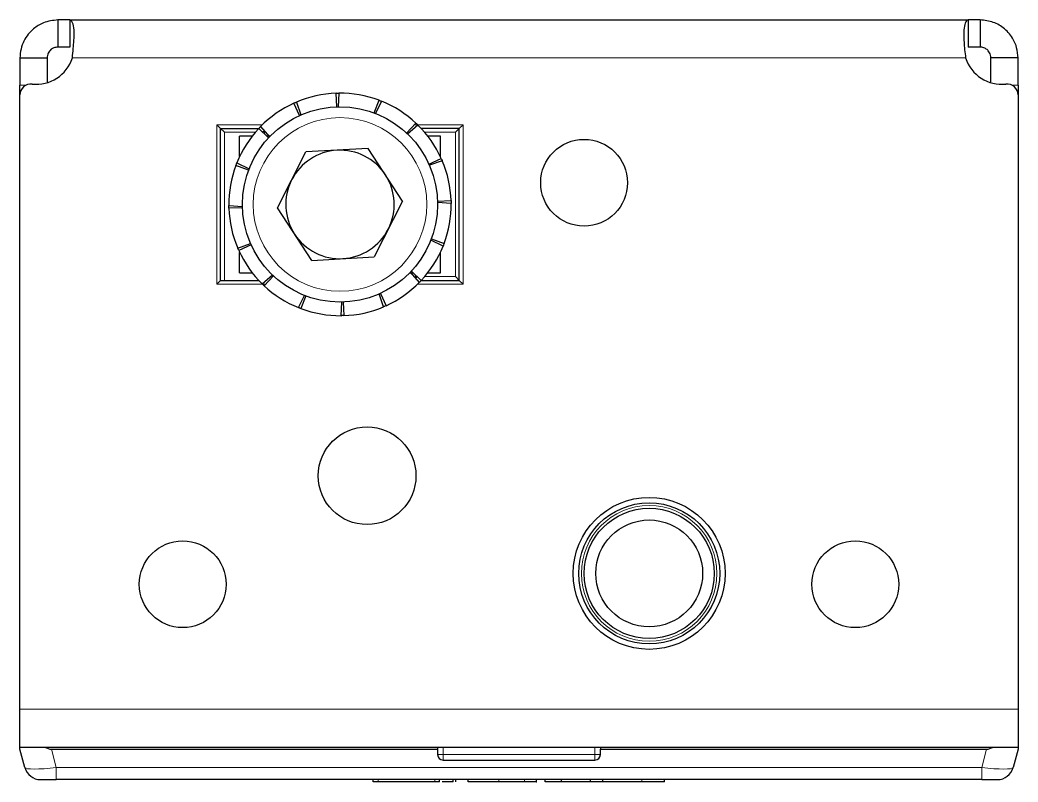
# Model space of a CAD drawing. Header units: millimetres. Extents: x 0 to 3578, y -208 to 608.
# Drawn here: x 1371.4 to 1463.4, y -208.3 to -138 of the extents above; entities that cross this region are included whole.
import ezdxf

# ---------------------------------------------------------------- set-up
doc = ezdxf.new("R2010")
doc.units = ezdxf.units.MM

msp = doc.modelspace()

# ---------------------------------------------------------------- linework, layer by layer
at = {"color": 7, "linetype": 'Continuous', "lineweight": 25}
for p, q in [((1374.886, -138.039), (1374.886, -140.539)), ((1375.973, -138.039), (1374.886, -138.039)), ((1375.973, -138.039), (1458.799, -138.039)), ((1375.973, -138.039), (1375.973, -140.539)), ((1458.799, -138.039), (1458.799, -140.539)), ((1459.886, -138.039), (1458.799, -138.039)), ((1459.886, -138.039), (1459.886, -140.539)), ((1375.973, -140.539), (1374.886, -140.539)), ((1459.886, -140.539), (1458.799, -140.539)), ((1371.386, -141.539), (1373.886, -141.539)), ((1371.386, -141.539), (1371.386, -144.042)), ((1373.886, -141.539), (1373.886, -143.822)), ((1463.386, -141.539), (1460.886, -141.539)), ((1460.886, -143.822), (1460.886, -141.539)), ((1463.386, -144.042), (1463.386, -141.539)), ((1371.386, -144.94), (1371.386, -144.042)), ((1463.386, -144.042), (1463.386, -144.94)), ((1371.386, -201.539), (1371.386, -144.94)), ((1400.58, -146.045), (1400.537, -144.795)), ((1400.787, -144.79), (1400.705, -146.041)), ((1463.386, -144.94), (1463.386, -201.539)), ((1397.161, -146.846), (1396.643, -145.709)), ((1396.872, -145.608), (1397.275, -146.795)), ((1404.045, -146.612), (1404.484, -145.442)), ((1404.717, -145.532), (1404.162, -146.657)), ((1389.536, -147.689), (1389.886, -148.039)), ((1389.886, -162.039), (1389.886, -148.039)), ((1389.886, -148.039), (1393.398, -148.039)), ((1389.886, -148.039), (1390.236, -148.389)), ((1394.309, -148.896), (1393.396, -148.042)), ((1393.568, -147.862), (1394.395, -148.804)), ((1407.03, -148.462), (1407.883, -147.549)), ((1408.063, -147.722), (1407.121, -148.549)), ((1411.886, -148.039), (1408.373, -148.039)), ((1411.536, -148.389), (1411.886, -148.039)), ((1411.886, -148.039), (1412.236, -147.689)), ((1411.886, -162.039), (1411.886, -148.039)), ((1392.801, -148.739), (1391.636, -148.739)), ((1391.636, -150.623), (1391.636, -148.739)), ((1393.886, -148.289), (1393.886, -148.5)), ((1394.459, -148.739), (1394.142, -148.739)), ((1410.136, -148.739), (1408.971, -148.739)), ((1410.136, -150.623), (1410.136, -148.739)), ((1403.494, -149.888), (1397.729, -150.205)), ((1406.651, -154.722), (1403.494, -149.888)), ((1395.121, -155.356), (1397.729, -150.205)), ((1409.079, -151.314), (1410.217, -150.797)), ((1392.459, -151.88), (1391.288, -151.441)), ((1391.379, -151.209), (1392.503, -151.763)), ((1410.317, -151.025), (1409.13, -151.429)), ((1390.636, -155.139), (1391.888, -155.22)), ((1391.891, -155.346), (1390.642, -155.388)), ((1398.278, -160.19), (1395.121, -155.356)), ((1406.651, -154.722), (1404.043, -159.873)), ((1409.881, -154.733), (1411.13, -154.69)), ((1411.135, -154.94), (1409.884, -154.858)), ((1409.313, -158.198), (1410.484, -158.637)), ((1391.455, -159.053), (1392.642, -158.65)), ((1392.693, -158.764), (1391.555, -159.282)), ((1410.393, -158.87), (1409.268, -158.316)), ((1391.636, -161.339), (1391.636, -159.455)), ((1398.278, -160.19), (1404.043, -159.873)), ((1410.136, -161.339), (1410.136, -159.455)), ((1391.636, -161.339), (1392.801, -161.339)), ((1393.709, -162.357), (1394.651, -161.53)), ((1394.742, -161.616), (1393.889, -162.53)), ((1407.313, -161.339), (1407.63, -161.339)), ((1408.204, -162.217), (1407.376, -161.274)), ((1407.463, -161.183), (1408.376, -162.036)), ((1407.886, -161.789), (1407.886, -161.578)), ((1408.971, -161.339), (1410.136, -161.339)), ((1411.536, -161.689), (1411.886, -162.039)), ((1389.536, -162.389), (1389.886, -162.039)), ((1389.886, -162.039), (1393.398, -162.039)), ((1408.373, -162.039), (1411.886, -162.039)), ((1411.886, -162.039), (1412.236, -162.389)), ((1397.055, -164.547), (1397.61, -163.422)), ((1397.727, -163.467), (1397.288, -164.637)), ((1404.9, -164.471), (1404.496, -163.283)), ((1404.611, -163.232), (1405.128, -164.37)), ((1400.985, -165.289), (1401.067, -164.037)), ((1401.192, -164.034), (1401.235, -165.283)), ((1371.386, -205.039), (1371.386, -201.539)), ((1463.386, -201.539), (1463.386, -205.039)), ((1371.386, -205.239), (1371.386, -205.039)), ((1371.386, -205.039), (1463.386, -205.039)), ((1409.886, -205.039), (1409.886, -205.239)), ((1424.886, -205.039), (1424.886, -205.239)), ((1463.386, -205.039), (1463.386, -205.239)), ((1371.838, -206.928), (1371.386, -205.239)), ((1374.284, -205.239), (1409.886, -205.239)), ((1409.886, -205.239), (1409.886, -205.739)), ((1424.886, -205.739), (1424.886, -205.239)), ((1424.886, -205.239), (1460.488, -205.239)), ((1463.386, -205.239), (1462.934, -206.928)), ((1410.386, -206.239), (1424.386, -206.239)), ((1373.287, -208.039), (1374.736, -208.039)), ((1460.036, -208.039), (1374.736, -208.039)), ((1403.958, -208.239), (1403.958, -208.039)), ((1409.638, -208.239), (1404.393, -208.239)), ((1410.072, -208.239), (1410.072, -208.039)), ((1411.309, -208.239), (1411.309, -208.039)), ((1411.561, -208.239), (1411.561, -208.039)), ((1412.704, -208.239), (1412.704, -208.039)), ((1415.532, -208.239), (1412.704, -208.239)), ((1419, -208.264), (1419, -208.039)), ((1419.812, -208.239), (1419.812, -208.039)), ((1421.3, -208.239), (1419.812, -208.239)), ((1421.3, -208.239), (1421.3, -208.039)), ((1423.967, -208.239), (1421.3, -208.239)), ((1423.967, -208.239), (1423.967, -208.039)), ((1425.099, -208.239), (1423.967, -208.239)), ((1425.099, -208.239), (1425.099, -208.039)), ((1425.158, -208.239), (1425.099, -208.239)), ((1430.813, -208.239), (1430.813, -208.039)), ((1460.036, -208.039), (1461.485, -208.039))]:
    msp.add_line(p, q, dxfattribs=at)
at = {"color": 8, "linetype": 'Continuous', "lineweight": 18}
for p, q in [((1376.218, -141.539), (1458.554, -141.539)), ((1371.386, -144.042), (1371.945, -144.042)), ((1462.827, -144.042), (1463.386, -144.042)), ((1389.536, -147.689), (1393.742, -147.689)), ((1389.536, -162.389), (1389.536, -147.689)), ((1407.752, -147.689), (1412.236, -147.689)), ((1412.236, -147.689), (1412.236, -162.389)), ((1393.086, -148.389), (1390.236, -148.389)), ((1390.236, -148.389), (1390.236, -162.039)), ((1411.536, -148.389), (1408.686, -148.389)), ((1411.536, -161.689), (1411.536, -148.389)), ((1408.686, -161.689), (1411.536, -161.689)), ((1394.02, -162.389), (1389.536, -162.389)), ((1412.236, -162.389), (1408.03, -162.389)), ((1371.386, -201.539), (1463.386, -201.539)), ((1410.386, -205.039), (1410.386, -205.739)), ((1424.386, -205.739), (1424.386, -205.039)), ((1374.284, -205.239), (1374.736, -206.928)), ((1410.386, -205.739), (1409.886, -205.739)), ((1410.386, -205.739), (1410.386, -206.239)), ((1410.386, -205.739), (1424.386, -205.739)), ((1424.386, -205.739), (1424.886, -205.739)), ((1424.386, -205.739), (1424.386, -206.239)), ((1460.036, -206.928), (1460.488, -205.239)), ((1374.736, -206.928), (1460.036, -206.928)), ((1374.736, -206.928), (1374.736, -208.039)), ((1460.036, -208.039), (1460.036, -206.928)), ((1404.393, -208.239), (1404.393, -208.039)), ((1409.638, -208.239), (1409.638, -208.039)), ((1415.532, -208.239), (1415.532, -208.039)), ((1417.894, -208.239), (1417.894, -208.039)), ((1428.703, -208.239), (1428.703, -208.039))]:
    msp.add_line(p, q, dxfattribs=at)
at = {"color": 7, "linetype": 'Continuous', "lineweight": 25}
for centre, radius in [((1400.886, -155.039), 9), ((1423.386, -153.039), 4), ((1403.386, -180.039), 4.5), ((1429.386, -189.039), 7), ((1429.386, -189.039), 6.5), ((1429.386, -189.039), 6), ((1429.386, -189.039), 4.925), ((1386.386, -190.039), 4), ((1448.386, -190.039), 4)]:
    msp.add_circle(centre, radius, dxfattribs=at)
at = {"color": 8, "linetype": 'Continuous', "lineweight": 18}
for centre, radius in [((1400.886, -155.039), 8), ((1429.386, -189.039), 6.25)]:
    msp.add_circle(centre, radius, dxfattribs=at)
at = {"color": 7, "linetype": 'Continuous', "lineweight": 25}
for centre, radius, start, end in [((1372.886, -140.468), 3.5, 263.62063, 342.17471), ((1461.886, -140.468), 3.5, 197.82529, 276.37937), ((1372.386, -144.94), 1, 83.62063, 180), ((1462.386, -144.94), 1, 360, 96.37937), ((1400.886, -155.039), 10.25, 91.95052, 113.05461), ((1400.886, -155.039), 10.25, 69.45052, 90.55461), ((1400.886, -155.039), 10.25, 114.45052, 135.55461), ((1400.886, -155.039), 10.25, 46.95052, 68.05461), ((1400.886, -155.039), 10.25, 136.95052, 158.05461), ((1400.886, -155.039), 10.25, 24.45052, 45.55461), ((1400.886, -155.039), 5, 93.14553, 153.14553), ((1400.886, -155.039), 5, 33.14553, 93.14553), ((1400.886, -155.039), 10.25, 159.45052, 180.55461), ((1400.886, -155.039), 10.25, 1.95052, 23.05461), ((1400.886, -155.039), 5, 333.14553, 33.14553), ((1400.886, -155.039), 5, 153.14553, 213.14553), ((1400.886, -155.039), 10.25, 181.95052, 203.05461), ((1400.886, -155.039), 10.25, 339.45052, 0.55461), ((1400.886, -155.039), 5, 273.14553, 333.14553), ((1400.886, -155.039), 5, 213.14553, 273.14553), ((1400.886, -155.039), 10.25, 316.95052, 338.05461), ((1400.886, -155.039), 10.25, 204.45052, 225.55461), ((1400.886, -155.039), 10.25, 226.95052, 248.05461), ((1400.886, -155.039), 10.25, 294.45052, 315.55461), ((1400.886, -155.039), 10.25, 249.45052, 270.55461), ((1400.886, -155.039), 10.25, 271.95052, 293.05461), ((1410.386, -205.739), 0.5, 180, 270), ((1424.386, -205.739), 0.5, 270, 0), ((1373.287, -206.539), 1.5, 195, 270), ((1461.485, -206.539), 1.5, 270, 345)]:
    msp.add_arc(centre, radius, start, end, dxfattribs=at)
for centre, major_axis, start_param, end_param in [((1371.386, -193.648), (3.099, -11.565), 6.030113, 6.216148), ((1463.386, -193.648), (-3.099, -11.565), 0.067037, 0.253072)]:
    msp.add_ellipse(centre, major_axis=major_axis, ratio=0.250563, start_param=start_param, end_param=end_param, dxfattribs=at)
at = {"color": 8, "linetype": 'Continuous', "lineweight": 18}
for centre, major_axis, start_param, end_param in [((1374.84, -206.539), (3.003, 0.382), 3.158333, 4.662092), ((1459.932, -206.539), (3.003, -0.382), 4.762686, 6.266445)]:
    msp.add_ellipse(centre, major_axis=major_axis, ratio=0.123038, start_param=start_param, end_param=end_param, dxfattribs=at)
at = {"color": 7, "linetype": 'Continuous', "lineweight": 25}
for points, knots in [([(1374.886, -138.039), (1374.43, -138.09), (1373.625, -138.179), (1372.714, -138.749), (1372.123, -139.348), (1371.723, -139.981), (1371.442, -140.725), (1371.405, -141.263), (1371.386, -141.539)], [0, 0, 0, 0, 0.254149, 0.448213, 0.574908, 0.708872, 0.850468, 1, 1, 1, 1]), ([(1376.218, -141.539), (1376.248, -141.245), (1376.305, -140.693), (1376.373, -139.791), (1376.396, -138.908), (1376.258, -138.183), (1376.07, -138.088), (1375.973, -138.039)], [0, 0, 0, 0, 0.16069, 0.301312, 0.521951, 0.753573, 1, 1, 1, 1]), ([(1458.799, -138.039), (1458.746, -138.056), (1458.646, -138.088), (1458.499, -138.371), (1458.398, -138.833), (1458.382, -139.462), (1458.401, -140.077), (1458.456, -140.783), (1458.521, -141.283), (1458.554, -141.539)], [0, 0, 0, 0, 0.144067, 0.271276, 0.474907, 0.597997, 0.726338, 0.860245, 1, 1, 1, 1]), ([(1463.386, -141.539), (1463.361, -141.223), (1463.315, -140.633), (1462.915, -139.687), (1462.203, -138.821), (1461.105, -138.163), (1460.3, -138.081), (1459.886, -138.039)], [0, 0, 0, 0, 0.17084, 0.319217, 0.548103, 0.767822, 1, 1, 1, 1]), ([(1374.886, -140.539), (1374.759, -140.552), (1374.546, -140.573), (1374.277, -140.732), (1374.099, -140.911), (1373.982, -141.093), (1373.901, -141.309), (1373.891, -141.461), (1373.886, -141.539)], [0, 0, 0, 0, 0.296302, 0.497469, 0.615497, 0.73607, 0.863114, 1, 1, 1, 1]), ([(1460.886, -141.539), (1460.879, -141.449), (1460.866, -141.281), (1460.773, -141.061), (1460.657, -140.894), (1460.527, -140.766), (1460.387, -140.669), (1460.163, -140.563), (1460, -140.549), (1459.886, -140.539)], [0, 0, 0, 0, 0.154359, 0.287283, 0.400435, 0.496544, 0.604314, 0.723151, 1, 1, 1, 1]), ([(1400.537, -144.795), (1400.579, -144.794), (1400.641, -144.792), (1400.724, -144.79), (1400.766, -144.79), (1400.787, -144.79)], [0, 0, 0, 0, 0.4999808, 0.7499881, 1, 1, 1, 1]), ([(1396.643, -145.709), (1396.681, -145.691), (1396.738, -145.666), (1396.815, -145.632), (1396.853, -145.616), (1396.872, -145.608)], [0, 0, 0, 0, 0.499981, 0.749988, 1, 1, 1, 1]), ([(1404.484, -145.442), (1404.523, -145.456), (1404.581, -145.478), (1404.659, -145.509), (1404.697, -145.524), (1404.717, -145.532)], [0, 0, 0, 0, 0.4999808, 0.7499881, 1, 1, 1, 1]), ([(1393.396, -148.042), (1393.424, -148.012), (1393.467, -147.967), (1393.525, -147.907), (1393.554, -147.877), (1393.568, -147.862)], [0, 0, 0, 0, 0.4999808, 0.7499881, 1, 1, 1, 1]), ([(1407.883, -147.549), (1407.913, -147.577), (1407.959, -147.62), (1408.019, -147.678), (1408.048, -147.707), (1408.063, -147.722)], [0, 0, 0, 0, 0.499981, 0.749988, 1, 1, 1, 1]), ([(1410.217, -150.797), (1410.234, -150.835), (1410.259, -150.892), (1410.293, -150.968), (1410.309, -151.006), (1410.317, -151.025)], [0, 0, 0, 0, 0.499981, 0.749988, 1, 1, 1, 1]), ([(1391.288, -151.441), (1391.303, -151.402), (1391.325, -151.344), (1391.355, -151.267), (1391.371, -151.228), (1391.379, -151.209)], [0, 0, 0, 0, 0.4999808, 0.7499881, 1, 1, 1, 1]), ([(1390.642, -155.388), (1390.641, -155.347), (1390.639, -155.284), (1390.637, -155.201), (1390.637, -155.159), (1390.636, -155.139)], [0, 0, 0, 0, 0.499981, 0.749988, 1, 1, 1, 1]), ([(1411.13, -154.69), (1411.131, -154.732), (1411.133, -154.794), (1411.135, -154.878), (1411.135, -154.919), (1411.135, -154.94)], [0, 0, 0, 0, 0.499981, 0.749988, 1, 1, 1, 1]), ([(1391.555, -159.282), (1391.538, -159.244), (1391.512, -159.187), (1391.479, -159.111), (1391.463, -159.072), (1391.455, -159.053)], [0, 0, 0, 0, 0.499981, 0.749988, 1, 1, 1, 1]), ([(1410.484, -158.637), (1410.469, -158.676), (1410.447, -158.735), (1410.416, -158.812), (1410.401, -158.851), (1410.393, -158.87)], [0, 0, 0, 0, 0.499981, 0.749988, 1, 1, 1, 1]), ([(1393.889, -162.53), (1393.859, -162.501), (1393.813, -162.458), (1393.753, -162.401), (1393.723, -162.371), (1393.709, -162.357)], [0, 0, 0, 0, 0.4999808, 0.7499881, 1, 1, 1, 1]), ([(1408.376, -162.036), (1408.348, -162.067), (1408.305, -162.112), (1408.247, -162.172), (1408.218, -162.202), (1408.204, -162.217)], [0, 0, 0, 0, 0.499981, 0.749988, 1, 1, 1, 1]), ([(1397.288, -164.637), (1397.249, -164.622), (1397.191, -164.6), (1397.113, -164.57), (1397.075, -164.554), (1397.055, -164.547)], [0, 0, 0, 0, 0.499981, 0.749988, 1, 1, 1, 1]), ([(1405.128, -164.37), (1405.091, -164.387), (1405.034, -164.413), (1404.957, -164.446), (1404.919, -164.462), (1404.9, -164.471)], [0, 0, 0, 0, 0.4999808, 0.7499881, 1, 1, 1, 1]), ([(1401.235, -165.283), (1401.193, -165.285), (1401.131, -165.287), (1401.048, -165.288), (1401.006, -165.289), (1400.985, -165.289)], [0, 0, 0, 0, 0.499981, 0.749988, 1, 1, 1, 1]), ([(1404.393, -208.239), (1404.328, -208.239), (1404.201, -208.239), (1404.06, -208.239), (1403.974, -208.239), (1403.964, -208.239), (1403.958, -208.239)], [0, 0, 0, 0, 0.281303, 0.555629, 0.773878, 1, 1, 1, 1]), ([(1410.072, -208.239), (1410.063, -208.239), (1410.047, -208.239), (1409.931, -208.239), (1409.789, -208.239), (1409.689, -208.239), (1409.638, -208.239)], [0, 0, 0, 0, 0.285248, 0.560563, 0.777151, 1, 1, 1, 1]), ([(1411.309, -208.239), (1411.257, -208.239), (1411.147, -208.239), (1410.847, -208.239), (1410.563, -208.239), (1410.358, -208.239), (1410.293, -208.239)], [0, 0, 0, 0, 0.255277, 0.538303, 0.854078, 1, 1, 1, 1]), ([(1411.132, -208.239), (1411.018, -208.239), (1410.774, -208.239), (1410.47, -208.239), (1410.294, -208.239), (1410.293, -208.239)], [0, 0, 0, 0, 0.466249, 0.997338, 1, 1, 1, 1]), ([(1417.894, -208.239), (1417.735, -208.239), (1417.376, -208.239), (1416.577, -208.239), (1415.944, -208.239), (1415.532, -208.239)], [0, 0, 0, 0, 0.216742, 0.489643, 1, 1, 1, 1]), ([(1418.983, -208.239), (1418.988, -208.239), (1419.016, -208.239), (1418.859, -208.239), (1418.491, -208.239), (1418.104, -208.239), (1417.894, -208.239)], [0, 0, 0, 0, 0.061615, 0.333035, 0.637399, 1, 1, 1, 1]), ([(1428.703, -208.239), (1428.202, -208.239), (1427.267, -208.239), (1426.074, -208.239), (1425.349, -208.239), (1425.168, -208.239), (1425.158, -208.239)], [0, 0, 0, 0, 0.3819835, 0.7133523, 0.984017, 1, 1, 1, 1]), ([(1430.813, -208.239), (1430.444, -208.239), (1429.755, -208.239), (1429.036, -208.239), (1428.703, -208.239)], [0, 0, 0, 0, 0.5368, 1, 1, 1, 1])]:
    msp.add_open_spline(points, degree=3, knots=knots, dxfattribs=at)
at = {"color": 8, "linetype": 'Continuous', "lineweight": 18}
for points, knots in [([(1393.73, -148.355), (1393.746, -148.35), (1393.783, -148.337), (1393.827, -148.317), (1393.862, -148.301), (1393.882, -148.291), (1393.885, -148.29), (1393.886, -148.289)], [0, 0, 0, 0, 0.166986, 0.400819, 0.616896, 0.816203, 1, 1, 1, 1]), ([(1407.886, -161.789), (1407.887, -161.789), (1407.889, -161.787), (1407.91, -161.777), (1407.945, -161.762), (1407.989, -161.741), (1408.026, -161.729), (1408.041, -161.723)], [0, 0, 0, 0, 0.183797, 0.383104, 0.599181, 0.833014, 1, 1, 1, 1])]:
    msp.add_open_spline(points, degree=3, knots=knots, dxfattribs=at)

doc.saveas('drawing.dxf')
